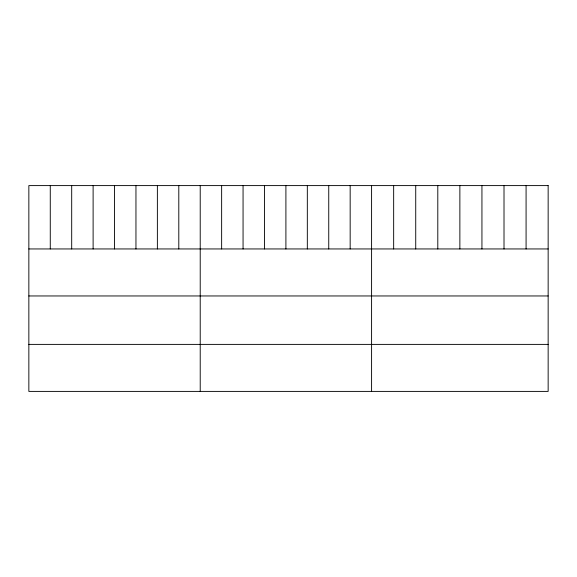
<?xml version="1.0" encoding="UTF-8"?>
<svg xmlns="http://www.w3.org/2000/svg" width="577" height="577" viewBox="0 0 577 577"><rect width="100%" height="100%" fill="white"/><g stroke="black" fill="none" stroke-linecap="round" stroke-linejoin="round"><path stroke-width="0.87" d="M28.85 248.947L548.15 248.947M28.85 295.958L548.15 295.958M28.85 344.39L548.15 344.39M526.08 185.599L526.08 248.947M504.009 185.599L504.009 248.947M481.939 185.599L481.939 248.947M459.869 185.599L459.869 248.947M437.799 185.599L437.799 248.947M415.728 185.599L415.728 248.947M393.658 185.599L393.658 248.947M371.588 185.599L371.588 391.401M350.167 185.599L350.167 248.947M328.746 185.599L328.746 248.947M307.325 185.599L307.325 248.947M285.903 185.599L285.903 248.947M264.482 185.599L264.482 248.947M243.061 185.599L243.061 248.947M221.64 185.599L221.64 248.947M200.219 185.599L200.219 391.401M178.798 185.599L178.798 248.947M157.377 185.599L157.377 248.947M135.956 185.599L135.956 248.947M114.534 185.599L114.534 248.947M93.113 185.599L93.113 248.947M71.692 185.599L71.692 248.947M50.271 185.599L50.271 248.947M548.15 185.599L28.85 185.599L28.85 391.401L548.15 391.401L548.15 185.599"/></g></svg>
